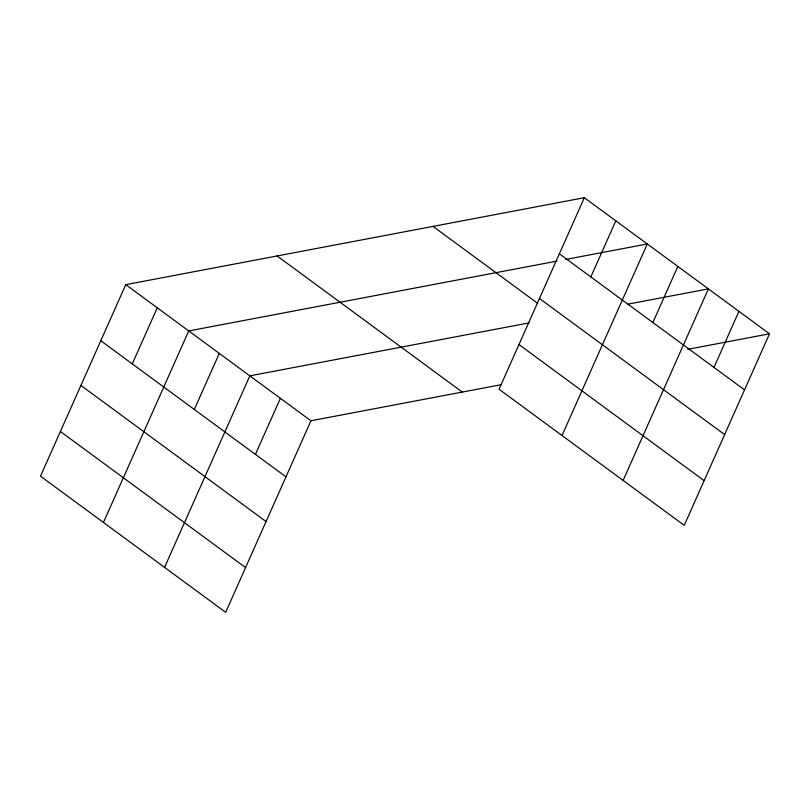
<?xml version="1.0" encoding="UTF-8"?>
<svg xmlns="http://www.w3.org/2000/svg" width="810" height="810" viewBox="0 0 810 810"><rect width="100%" height="100%" fill="white"/><g stroke="black" fill="none" stroke-linecap="round" stroke-linejoin="round"><path stroke-width="1.21" d="M584.334 197.701L499.061 389.235L684.227 525.346L769.5 333.811L584.334 197.701L125.773 284.654L40.5 476.189L225.666 612.299L310.939 420.765L501.248 384.679M132.283 363.882L157.251 307.8M103.457 522.47L188.73 330.936L556.986 261.103M194.319 409.475L219.287 353.393M164.562 567.385L249.834 375.85L529.051 322.896M255.423 454.39L280.392 398.307M590.844 276.919L615.813 220.836M562.019 435.507L647.291 243.972L565.522 259.483M652.87 322.512L677.838 266.439M623.123 480.421L708.396 288.897L627.851 304.165M713.974 367.436L738.943 311.354M687.741 349.312L769.5 333.811M559.366 253.783L744.532 389.893M539.46 298.485L724.626 434.585M433.006 226.395L537.719 303.365M518.957 344.533L704.123 480.644M277.101 255.96L462.267 392.07M125.773 284.654L310.939 420.765M100.805 340.737L285.97 476.847M80.909 385.438L266.075 521.549M60.406 431.497L245.572 567.597"/></g></svg>
